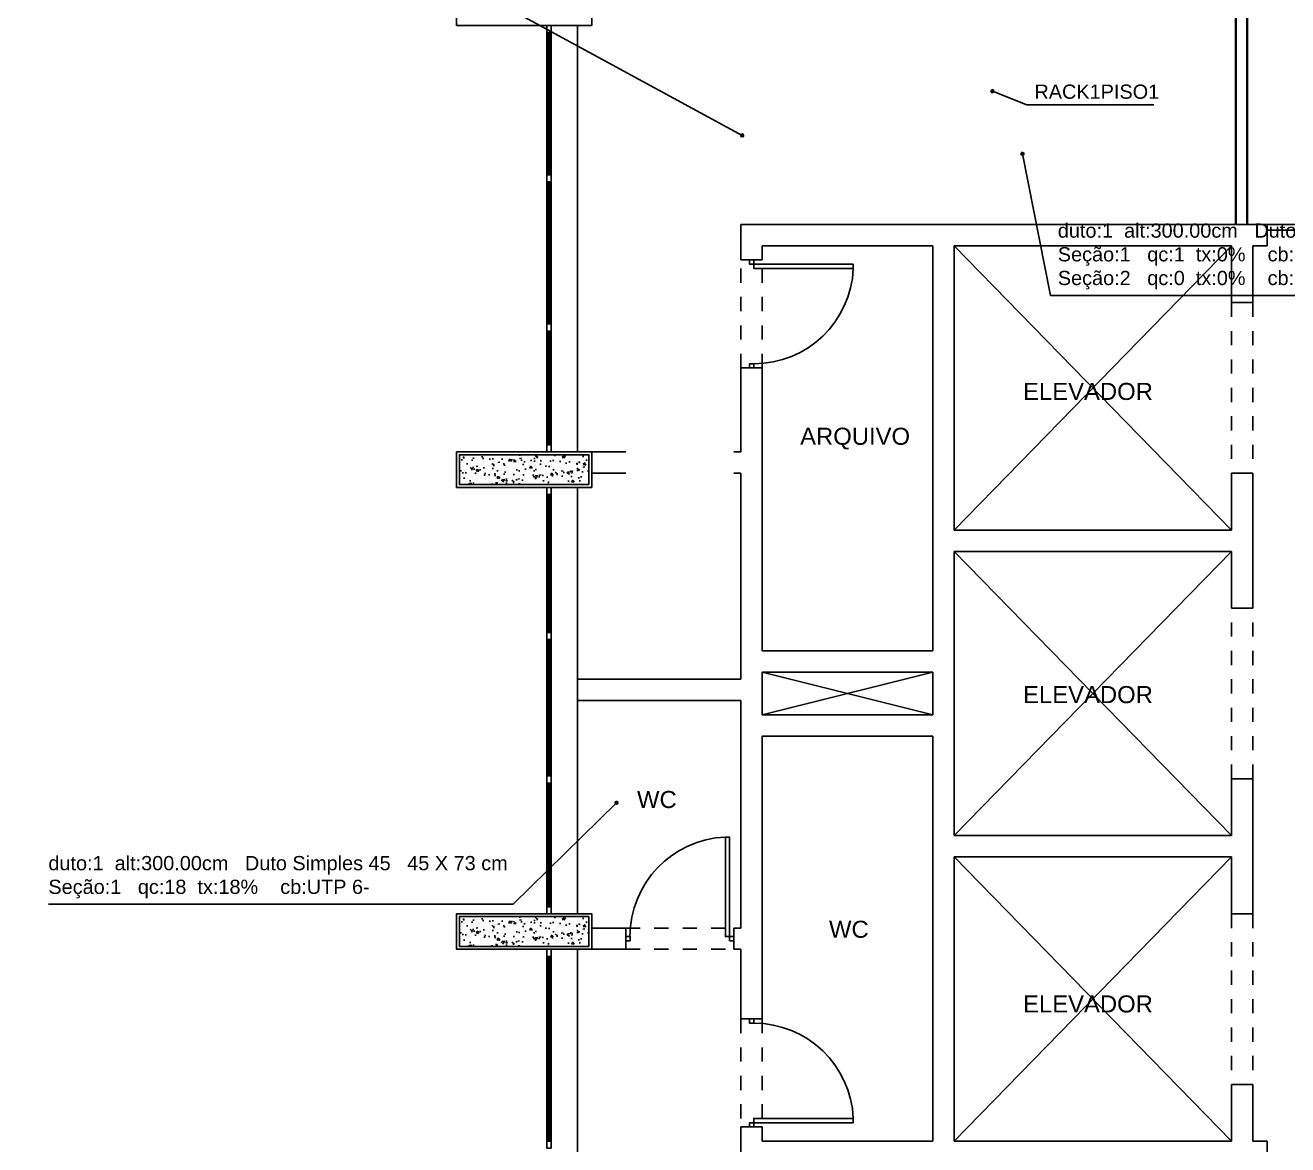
# Model space of a CAD drawing. Header units: millimetres. Extents: x 348.1 to 403.2, y 174.1 to 196.9.
# Drawn here: x 349.63 to 358.51, y 182.46 to 190.33 of the extents above; entities that cross this region are included whole.
import ezdxf

# ---------------------------------------------------------------- set-up
doc = ezdxf.new("R2010")
doc.units = ezdxf.units.MM
doc.linetypes.add('HIDDEN2', pattern=[0.1875, 0.125, -0.0625])
doc.linetypes.add('JIS_02_1.0', pattern=[2, 1, -1])
for name, color, linetype in [('AUXILIAR', 2, 'Continuous'), ('CPCON_ESQUADRIAS', 2, 'Continuous'), ('CPCON_PAREDES', 5, 'Continuous'), ('HATCH', 253, 'Continuous'), ('PAREDE_DRYWALL_VIVO', 40, 'Continuous'), ('TEXTO_VIVO', 7, 'Continuous'), ('VIVO_ESTRUTURA', 6, 'Continuous'), ('VIVO_PROJEÇÃO', 2, 'JIS_02_1.0')]:
    doc.layers.add(name, color=color, linetype=linetype)
doc.layers.add('DRYWALL', color=3, linetype='Continuous', lineweight=35)
doc.styles.add('CPCON', font='arial.ttf', dxfattribs={"height": 0.1})
doc.styles.add('REGULAR', font='arial.ttf')
doc.styles.add('style2', font='arial.ttf')
doc.dimstyles.new('COTA_50', dxfattribs={"dimscale": 0.5, "dimtxt": 0.16, "dimasz": 0.025, "dimexe": 0.09, "dimexo": 0.1, "dimgap": 0.08, "dimtad": 1, "dimzin": 4, "dimdsep": 46, "dimtxsty": 'REGULAR', "dimblk1": 'DOT2', "dimblk2": 'DOT2', "dimsah": 1, "dimcen": 0.05, "dimclrd": 10, "dimclre": 10, "dimclrt": 2, "dimadec": 0, "dimazin": 0, "dimtfac": 1, "dimtix": 1, "dimtmove": 2, "dimatfit": 3, "dimldrblk": 'DOT2', "dimfxl": 0.09, "dimtolj": 1, "dimtzin": 0, "dimlwd": -1, "dimlwe": -1, "dimarcsym": 0})

# ---------------------------------------------------------------- blocks, each defined once
blk = doc.blocks.new('DOT2')
at = {"color": 0}
blk.add_line((1.15, 0), (-1.15, 0), dxfattribs=at)
blk.add_lwpolyline([(0, -1.15), (0, 1.15)], dxfattribs=at)
at = {"color": 2}
blk.add_circle((0, 0), 0.75, dxfattribs=at)

msp = doc.modelspace()

# ---------------------------------------------------------------- hatches: boundary and pattern name
at = {"layer": 'HATCH'}
h = msp.add_hatch(dxfattribs=at)
h.set_pattern_fill('AR-CONC', color=256, scale=0.0008, angle=90, style=0)
h.set_pattern_definition([(140, (3248.99387, -6030.60017), (0.0127512684, 0.1457477352), [0.01524, -0.16764]), (85, (3248.99387, -6030.60017), (-0.1528453143, -0.0281942608), [0.012192, -0.134112]), (190.451, (3248.99493, -6030.58803), (-0.1400933503, 0.1175540013), [0.012952, -0.142472]), (136.1842, (3248.95323, -6030.60017), (0.0336338623, 0.2168632327), [0.02286, -0.25146]), (186.6356, (3248.95603, -6030.5821), (-0.197940445, 0.1899233876), [0.019428, -0.213708]), (81.184, (3248.95323, -6030.60017), (-0.197940094, 0.189923685), [0.018288, -0.201168]), (111, (3248.96339, -6030.57985), (0.0818124148, 0.1212919039), [0.01524, -0.16764]), (56, (3248.96339, -6030.57985), (-0.147350373, 0.0494416227), [0.012192, -0.134112]), (161.4514, (3248.97021, -6030.56974), (-0.0655382862, 0.1707331926), [0.012952, -0.142472]), (127.5, (3248.99387, -6030.60017), (-0.0676440311, 0.0024708826), [0, -0.1324864, 0, -0.136144, 0, -0.13462]), (97.5, (3248.99387, -6030.60017), (-0.08014445985, 0.05345573), [0, -0.0776224, 0, -0.1294384, 0, -0.051308]), (57.5, (3248.99387, -6030.645486), (0.0045829952, 0.10847247613), [0, -0.0508, 0, -0.158496, 0, -0.210312]), (47.5, (3248.99387, -6030.66581), (-0.0203411928, 0.1185033451), [0, -0.06604, 0, -0.1052576, 0, -0.149352])])
h.paths.add_polyline_path([(352.6807, 187.3115), (352.6807, 187.1015), (353.5907, 187.1015), (353.5907, 187.3115)])
h = msp.add_hatch(dxfattribs=at)
h.set_pattern_fill('AR-CONC', color=256, scale=0.0008, angle=90, style=0)
h.set_pattern_definition([(140, (3248.99387, -6033.85017), (0.0127512684, 0.1457477352), [0.01524, -0.16764]), (85, (3248.99387, -6033.85017), (-0.1528453143, -0.0281942608), [0.012192, -0.134112]), (190.451, (3248.99493, -6033.83803), (-0.1400933503, 0.1175540013), [0.012952, -0.142472]), (136.1842, (3248.95323, -6033.85017), (0.0336338623, 0.2168632327), [0.02286, -0.25146]), (186.6356, (3248.95603, -6033.8321), (-0.197940445, 0.1899233876), [0.019428, -0.213708]), (81.184, (3248.95323, -6033.85017), (-0.197940094, 0.189923685), [0.018288, -0.201168]), (111, (3248.96339, -6033.82985), (0.0818124148, 0.1212919039), [0.01524, -0.16764]), (56, (3248.96339, -6033.82985), (-0.147350373, 0.0494416227), [0.012192, -0.134112]), (161.4514, (3248.97021, -6033.81974), (-0.0655382862, 0.1707331926), [0.012952, -0.142472]), (127.5, (3248.99387, -6033.85017), (-0.0676440311, 0.0024708826), [0, -0.1324864, 0, -0.136144, 0, -0.13462]), (97.5, (3248.99387, -6033.85017), (-0.08014445985, 0.05345573), [0, -0.0776224, 0, -0.1294384, 0, -0.051308]), (57.5, (3248.99387, -6033.895486), (0.0045829952, 0.10847247613), [0, -0.0508, 0, -0.158496, 0, -0.210312]), (47.5, (3248.99387, -6033.91581), (-0.0203411928, 0.1185033451), [0, -0.06604, 0, -0.1052576, 0, -0.149352])])
h.paths.add_polyline_path([(352.6807, 184.0615), (352.6807, 183.8515), (353.5907, 183.8515), (353.5907, 184.0615)])

# ---------------------------------------------------------------- linework, layer by layer
at = {"layer": 'AUXILIAR'}
for p, q in [((356.1607, 188.7815), (358.1107, 186.7815)), ((358.1107, 188.7815), (356.1607, 186.7815)), ((356.1607, 186.6315), (358.1107, 184.6315)), ((358.1107, 186.6315), (356.1607, 184.6315)), ((354.8107, 185.7815), (356.0107, 185.4815)), ((356.0107, 185.7815), (354.8107, 185.4815)), ((356.1607, 184.4815), (358.1107, 182.4815)), ((358.1107, 184.4815), (356.1607, 182.4815))]:
    msp.add_line(p, q, dxfattribs=at)
at = {"layer": 'CPCON_ESQUADRIAS'}
for p, q in [((353.2957, 190.2815), (353.2957, 189.2815)), ((353.3257, 190.2815), (353.3257, 189.2815)), ((353.2957, 188.2315), (353.2957, 189.2315)), ((353.3257, 188.2315), (353.3257, 189.2315)), ((353.2957, 187.3815), (353.2957, 188.1815)), ((353.3257, 187.3815), (353.3257, 188.1815)), ((353.2957, 187.0315), (353.2957, 186.0615)), ((353.3257, 187.0315), (353.3257, 186.0615)), ((353.2957, 186.0115), (353.2957, 185.0515)), ((353.3257, 186.0115), (353.3257, 185.0515)), ((353.2957, 184.1315), (353.2957, 185.0015)), ((353.3257, 184.1315), (353.3257, 185.0015)), ((353.2957, 183.7815), (353.2957, 182.4815)), ((353.3257, 183.7815), (353.3257, 182.4815))]:
    msp.add_line(p, q, dxfattribs=at)
at = {"layer": 'CPCON_ESQUADRIAS', "color": 3}
for p, q in [((353.3057, 189.2815), (353.3057, 190.2815)), ((353.3157, 189.2815), (353.3157, 190.2815)), ((353.3057, 189.2315), (353.3057, 188.2315)), ((353.3157, 189.2315), (353.3157, 188.2315)), ((353.3057, 188.1815), (353.3057, 187.3815)), ((353.3157, 188.1815), (353.3157, 187.3815)), ((353.3057, 186.0615), (353.3057, 187.0315)), ((353.3157, 186.0615), (353.3157, 187.0315)), ((353.3057, 185.0515), (353.3057, 186.0115)), ((353.3157, 185.0515), (353.3157, 186.0115)), ((353.3057, 185.0015), (353.3057, 184.1315)), ((353.3157, 185.0015), (353.3157, 184.1315)), ((353.3057, 182.4815), (353.3057, 183.7815)), ((353.3157, 182.4815), (353.3157, 183.7815))]:
    msp.add_line(p, q, dxfattribs=at)
for points in [[(353.3257, 190.3315), (353.3257, 190.2815), (353.2957, 190.2815), (353.2957, 190.3315)], [(354.7507, 188.6815), (354.7507, 188.6515), (354.7207, 188.6515), (354.7207, 188.6815)], [(354.7507, 187.9215), (354.7507, 187.9515), (354.7207, 187.9515), (354.7207, 187.9215)], [(353.3257, 187.3315), (353.3257, 187.3815), (353.2957, 187.3815), (353.2957, 187.3315)], [(353.3257, 187.0815), (353.3257, 187.0315), (353.2957, 187.0315), (353.2957, 187.0815)], [(353.3257, 184.0815), (353.3257, 184.1315), (353.2957, 184.1315), (353.2957, 184.0815)], [(353.8507, 183.9215), (353.8807, 183.9215), (353.8807, 183.8915), (353.8507, 183.8915)], [(354.6107, 183.9215), (354.5807, 183.9215), (354.5807, 183.8915), (354.6107, 183.8915)], [(353.3257, 183.8315), (353.3257, 183.7815), (353.2957, 183.7815), (353.2957, 183.8315)], [(354.7507, 183.3415), (354.7507, 183.3115), (354.7207, 183.3115), (354.7207, 183.3415)], [(354.7507, 182.5815), (354.7507, 182.6115), (354.7207, 182.6115), (354.7207, 182.5815)]]:
    msp.add_lwpolyline(points, dxfattribs=at)
for points in [[(353.3257, 189.2315), (353.3257, 189.2815), (353.2957, 189.2815), (353.2957, 189.2315)], [(355.4507, 188.6215), (355.4507, 188.6515), (354.7507, 188.6515), (354.7507, 188.6215)], [(353.3257, 188.2315), (353.3257, 188.1815), (353.2957, 188.1815), (353.2957, 188.2315)], [(353.3257, 186.0115), (353.3257, 186.0615), (353.2957, 186.0615), (353.2957, 186.0115)], [(353.3257, 185.0515), (353.3257, 185.0015), (353.2957, 185.0015), (353.2957, 185.0515)], [(354.5507, 184.6215), (354.5807, 184.6215), (354.5807, 183.9215), (354.5507, 183.9215)], [(355.4507, 182.6415), (355.4507, 182.6115), (354.7507, 182.6115), (354.7507, 182.6415)], [(353.3257, 182.4315), (353.3257, 182.4815), (353.2957, 182.4815), (353.2957, 182.4315)]]:
    msp.add_lwpolyline(points, close=True, dxfattribs=at)
at = {"layer": 'CPCON_ESQUADRIAS'}
for centre, start, end in [((354.7507, 188.6515), 270, 357.54597), ((354.5807, 183.9215), 92.45403, 180), ((354.7507, 182.6115), 2.45403, 90)]:
    msp.add_arc(centre, 0.7006, start, end, dxfattribs=at)
at = {"layer": 'CPCON_PAREDES', "color": 3}
for p, q in [((353.5107, 187.3315), (353.5107, 190.3315)), ((353.5107, 187.0815), (353.5107, 185.7315)), ((353.5107, 185.5815), (353.5107, 184.0815)), ((353.5107, 183.8315), (353.5107, 180.3315))]:
    msp.add_line(p, q, dxfattribs=at)
at = {"layer": 'CPCON_PAREDES'}
for p, q in [((354.6607, 188.9315), (358.3607, 188.9315)), ((354.6607, 188.6815), (354.6607, 188.9315)), ((358.3607, 188.9315), (358.3607, 188.7815)), ((354.8107, 188.7815), (356.0107, 188.7815)), ((354.8107, 188.6815), (354.8107, 188.7815)), ((356.0107, 185.9315), (356.0107, 188.7815)), ((356.1607, 188.7815), (358.1107, 188.7815)), ((356.1607, 186.7815), (356.1607, 188.7815)), ((358.1107, 188.3815), (358.1107, 188.7815)), ((358.2607, 188.7815), (358.3607, 188.7815)), ((358.2607, 188.3815), (358.2607, 188.7815)), ((354.6607, 188.6815), (354.8107, 188.6815)), ((358.1107, 188.3815), (358.2607, 188.3815)), ((354.6607, 187.3315), (354.6607, 187.9215)), ((354.6607, 187.9215), (354.8107, 187.9215)), ((354.8107, 187.3315), (354.8107, 187.9215)), ((354.6607, 187.4315), (354.6607, 187.3315)), ((354.8107, 187.4315), (354.8107, 185.9315)), ((353.8507, 187.3315), (353.6107, 187.3315)), ((354.6607, 187.3315), (354.6107, 187.3315)), ((353.8507, 187.1815), (353.6107, 187.1815)), ((354.6607, 187.1815), (354.6107, 187.1815)), ((354.6607, 187.1815), (354.6607, 185.7315)), ((358.1107, 186.7815), (358.1107, 187.1815)), ((358.1107, 187.1815), (358.2607, 187.1815)), ((358.2607, 186.2315), (358.2607, 187.1815)), ((356.1607, 186.7815), (358.1107, 186.7815)), ((356.1607, 186.6315), (358.1107, 186.6315)), ((356.1607, 184.6315), (356.1607, 186.6315)), ((358.1107, 186.2315), (358.1107, 186.6315)), ((358.1107, 186.2315), (358.2607, 186.2315)), ((354.8107, 185.9315), (356.0107, 185.9315)), ((354.8107, 185.7815), (356.0107, 185.7815)), ((354.8107, 185.7815), (354.8107, 185.4815)), ((356.0107, 185.4815), (356.0107, 185.7815)), ((354.6607, 185.7315), (353.5107, 185.7315)), ((353.5107, 185.7315), (353.5107, 185.5815)), ((354.6607, 185.5815), (353.5107, 185.5815)), ((354.6607, 185.5815), (354.6607, 183.9815)), ((354.8107, 185.4815), (356.0107, 185.4815)), ((354.8107, 185.3315), (356.0107, 185.3315)), ((354.8107, 185.3315), (354.8107, 183.3415)), ((356.0107, 182.4815), (356.0107, 185.3315)), ((358.1107, 184.6315), (358.1107, 185.0315)), ((358.1107, 185.0315), (358.2607, 185.0315)), ((358.2607, 184.0815), (358.2607, 185.0315)), ((356.1607, 184.6315), (358.1107, 184.6315)), ((356.1607, 182.4815), (356.1607, 184.4815)), ((356.1607, 184.4815), (358.1107, 184.4815)), ((358.1107, 184.0815), (358.1107, 184.4815)), ((358.1107, 184.0815), (358.2607, 184.0815)), ((353.8507, 183.9815), (353.6107, 183.9815)), ((353.8507, 183.8315), (353.8507, 183.9815)), ((354.6607, 183.9815), (354.6107, 183.9815)), ((354.6107, 183.8315), (354.6107, 183.9815)), ((353.8507, 183.8315), (353.6107, 183.8315)), ((354.6607, 183.8315), (354.6107, 183.8315)), ((354.6607, 183.8315), (354.6607, 183.3415)), ((354.6607, 183.3415), (354.8107, 183.3415)), ((358.1107, 182.4815), (358.1107, 182.8815)), ((358.1107, 182.8815), (358.2607, 182.8815)), ((358.2607, 182.4815), (358.2607, 182.8815)), ((354.6607, 182.5815), (354.6607, 182.3315)), ((354.6607, 182.5815), (354.8107, 182.5815)), ((354.8107, 182.5815), (354.8107, 182.4815)), ((354.8107, 182.4815), (356.0107, 182.4815)), ((356.1607, 182.4815), (358.1107, 182.4815)), ((358.2607, 182.4815), (358.3607, 182.4815)), ((358.3607, 182.3315), (358.3607, 182.4815))]:
    msp.add_line(p, q, dxfattribs=at)
msp.add_lwpolyline([(353.6107, 190.5815), (353.6107, 190.3315), (352.6607, 190.3315), (352.6607, 190.5815)], close=True, dxfattribs=at)
at = {"layer": 'CPCON_PAREDES', "color": 2}
for points in [[(353.5907, 187.1015), (353.5907, 187.3115), (352.6807, 187.3115), (352.6807, 187.1015)], [(353.5907, 183.8515), (353.5907, 184.0615), (352.6807, 184.0615), (352.6807, 183.8515)]]:
    msp.add_lwpolyline(points, close=True, dxfattribs=at)
at = {"layer": 'DRYWALL'}
for p, q in [((358.2207, 190.5115), (358.2207, 188.9315)), ((358.1407, 190.4315), (358.1407, 188.9315))]:
    msp.add_line(p, q, dxfattribs=at)
at = {"layer": 'PAREDE_DRYWALL_VIVO'}
for p, q in [((358.3607, 188.9315), (359.3057, 188.9315)), ((358.3607, 188.8915), (359.3057, 188.8915))]:
    msp.add_line(p, q, dxfattribs=at)
at = {"layer": 'VIVO_ESTRUTURA'}
for points in [[(353.6107, 187.0815), (353.6107, 187.3315), (352.6607, 187.3315), (352.6607, 187.0815)], [(353.6107, 183.8315), (353.6107, 184.0815), (352.6607, 184.0815), (352.6607, 183.8315)]]:
    msp.add_lwpolyline(points, close=True, dxfattribs=at)
at = {"layer": 'VIVO_PROJEÇÃO', "color": 1, "linetype": 'HIDDEN2', "ltscale": 0.3}
for p, q in [((354.6607, 187.9215), (354.6607, 188.6815)), ((354.8107, 187.9215), (354.8107, 188.6815)), ((358.1107, 188.3815), (358.1107, 187.1815)), ((358.2607, 188.3815), (358.2607, 187.1815)), ((358.1107, 185.0315), (358.1107, 186.2315)), ((358.2607, 185.0315), (358.2607, 186.2315)), ((358.1107, 184.0815), (358.1107, 182.8815)), ((358.2607, 184.0815), (358.2607, 182.8815)), ((353.8507, 183.9815), (354.6107, 183.9815)), ((353.8507, 183.8315), (354.6107, 183.8315)), ((354.6607, 183.3415), (354.6607, 182.5815)), ((354.8107, 183.3415), (354.8107, 182.5815))]:
    msp.add_line(p, q, dxfattribs=at)

# ---------------------------------------------------------------- texts
at = {"char_height": 0.1, "attachment_point": 1, "style": 'CPCON'}
for s, insert in [('RACK1PISO1', (356.7243, 189.9155)), ('duto:1  alt:300.00cm   Duto Canal    48 X 166 cm\\PSeção:1   qc:1  tx:0%    cb:CCI-2 PARES-\\PSeção:2   qc:0  tx:0%    cb:CCI-2 PARES-\\P', (356.8887, 188.9381)), ('duto:1  alt:300.00cm   Duto Simples 45   45 X 73 cm\\PSeção:1   qc:18  tx:18%    cb:UTP 6-\\P', (349.7902, 184.488))]:
    msp.add_mtext(s, dxfattribs=dict(at, insert=insert))
at = {"layer": 'TEXTO_VIVO', "style": 'style2'}
for s, p in [('ELEVADOR', (356.6444, 187.6966)), ('ARQUIVO', (355.0766, 187.3811)), ('ELEVADOR', (356.6444, 185.5636)), ('WC', (353.9295, 184.8258)), ('WC', (355.2796, 183.9126)), ('ELEVADOR', (356.6444, 183.3874))]:
    msp.add_text(s, height=0.12, dxfattribs=at).set_placement(p)

# ---------------------------------------------------------------- leaders
at = {"annotation_type": 0, "has_hookline": 1}
for points, hookline_direction, text_width in [([(354.6697, 189.5578), (352.8966, 190.5243), (352.8841, 190.5243)], 1, 3.2166), ([(356.4285, 189.8688), (356.6718, 189.772), (356.6843, 189.772)], 0, 0.8407), ([(356.6401, 189.4276), (356.8362, 188.4319), (356.8487, 188.4319)], 0, 3.007), ([(353.7859, 184.8627), (353.0593, 184.1501), (353.0468, 184.1501)], 1, 3.2166)]:
    msp.add_leader(points, dimstyle='COTA_50', dxfattribs=dict(at, hookline_direction=hookline_direction, text_width=text_width))

doc.saveas('drawing.dxf')
